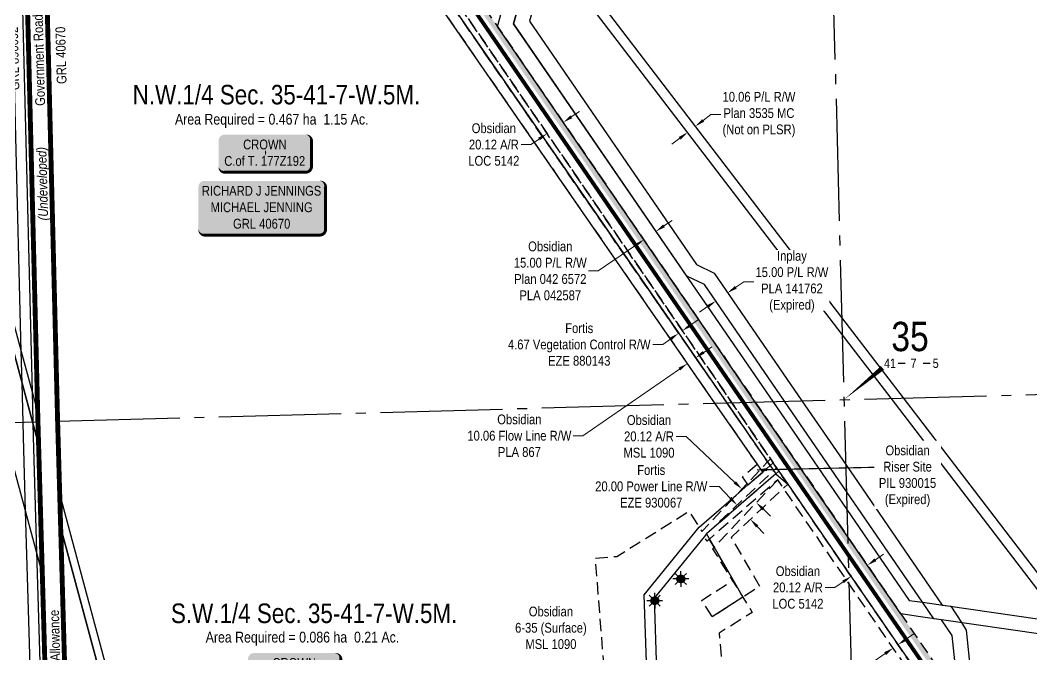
# Model space of a CAD drawing. Extents: x 632269 to 650517, y 5825252 to 5832959.
# Drawn here: x 641387 to 642421, y 5826698 to 5827347 of the extents above; entities that cross this region are included whole.
import ezdxf
from ezdxf.enums import TextEntityAlignment as Align

# ---------------------------------------------------------------- set-up
doc = ezdxf.new("R2010")
doc.units = 0
doc.header["$LTSCALE"] = 5
doc.header["$PDMODE"] = 35
doc.header["$PDSIZE"] = 10
for name, pattern in [('CENTERLINEX3', [5, 2.5, -1, 0.5, -1]), ('foc-ACCESSROAD', [3.75, 2.5, -1.25]), ('foc-FLOWLINE', [3.75, 2.5, -1.25]), ('foc-QUARTERLINE', [33, 25, -3, 2, -3])]:
    doc.linetypes.add(name, pattern=pattern)
doc.layers.get('Defpoints').update_dxf_attribs({"color": 9})
for name, color, linetype in [('10', 1, 'Continuous'), ('9', 3, 'Continuous'), ('AS-OWNER', 7, 'Continuous'), ('AS-POWER', 104, 'foc-POWER'), ('AS-ROADS', 254, 'Continuous'), ('C-AR', 13, 'foc-ACCESSROAD'), ('C-FLOWLINE', 13, 'foc-FLOWLINE'), ('C-RW', 13, 'Continuous'), ('C-SYMBOL', 7, 'Continuous'), ('C-WS', 13, 'foc-ACCESSROAD'), ('C-WS-S', 8, 'Continuous'), ('F-EZE', 190, 'foc-FLOWLINE'), ('F-RW', 190, 'Continuous'), ('L-AREAREQUIRED', 7, 'Continuous'), ('L-ROAD-T', 7, 'Continuous'), ('L-SEC', 7, 'Continuous'), ('L-SECLBL', 7, 'Continuous'), ('L-SECQ', 8, 'foc-QUARTERLINE'), ('P-PROPOSED-WL1', 10, 'Continuous')]:
    doc.layers.add(name, color=color, linetype=linetype)
doc.layers.add('AS-TRAPPER BOUNDARY', color=7, linetype='CENTERLINEX3', true_color=0xb85c00, transparency=0.6)
doc.layers.add('AS-TRAPPER-T', color=7, linetype='Continuous', true_color=0xc26100)
for name, color, linetype, lineweight in [('C-AR-T', 13, 'Continuous', 9), ('C-FLOWLINE-T', 13, 'Continuous', 9), ('C-RW-T', 13, 'Continuous', 9), ('C-WS-T', 13, 'Continuous', 9), ('F-EZE-T', 190, 'Continuous', 9), ('F-FLOWLINE-T', 190, 'Continuous', 9), ('F-RW-T', 190, 'Continuous', 9), ('T-TEXT', 48, 'Continuous', 18)]:
    doc.layers.add(name, color=color, linetype=linetype, lineweight=lineweight)
doc.styles.add('100L', font='ARIALN.TTF', dxfattribs={"height": 11})
doc.styles.add('175L', font='ARIALN.TTF', dxfattribs={"height": 20})
doc.styles.add('80', font='ARIALN.TTF', dxfattribs={"height": 10})
doc.styles.add('80CG', font='ARIALN.TTF', dxfattribs={"height": 10})
doc.styles.add('80L', font='ARIALN.TTF', dxfattribs={"height": 10})
doc.styles.add('80LS', font='ARIALNI.TTF', dxfattribs={"height": 10})
doc.styles.add('foc-LtypeFont', font='ARIALN.TTF', dxfattribs={"height": 7.35})
doc.styles.add('SIMPLEX', font='ARIALN.TTF')
doc.linetypes.add('foc-POWER', pattern='A,6,-1,["P",foc-LtypeFont,S=0.2,R=0,X=-0.625,Y=-0.75],-1.24,4', length=12.24)
doc.dimstyles.new('Compass 5 000', dxfattribs={"dimscale": 5, "dimtxt": 9, "dimasz": 2, "dimexe": 0.2, "dimexo": 0.0625, "dimgap": 0.5, "dimtad": 0, "dimtih": 1, "dimtoh": 1, "dimzin": 0, "dimdsep": 46, "dimtxsty": '80CG', "dimcen": 0.1, "dimse1": 1, "dimse2": 1, "dimclrd": 256, "dimclrt": 256, "dimaunit": 1, "dimadec": 4, "dimazin": 0, "dimtfac": 0.06, "dimtofl": 0, "dimtmove": 0, "dimatfit": 1, "dimfxl": 0.2, "dimtolj": 1, "dimtzin": 0, "dimlwd": -1, "dimarcsym": 0})

# ---------------------------------------------------------------- blocks, each defined once
blk = doc.blocks.new('L-SECLBL')
at = {"layer": '9', "color": 7}
for p, q in [((-5.1, -27.8), (-12.3, -27.8)), ((20.7, -27.8), (13.5, -27.8))]:
    blk.add_line(p, q, dxfattribs=at)
at = {"layer": '10', "color": 2, "style": 'SIMPLEX'}
blk.add_attdef('SEC', text='', height=30, dxfattribs=at).set_placement((0, 0), align=Align.MIDDLE)
at = {"layer": '10', "color": 5, "style": '80L'}
blk.add_attdef('TWP', text='', height=9.5, dxfattribs=at).set_placement((-14.4, -27.4), align=Align.MIDDLE_RIGHT)
blk.add_attdef('RGE', text='', height=9.5, dxfattribs=at).set_placement((3.6, -27.4), align=Align.MIDDLE_CENTER)
blk.add_attdef('MER', text='', height=9.5, dxfattribs=at).set_placement((23.2, -27.4), align=Align.MIDDLE_LEFT)
blk = doc.blocks.new('*D445')
at = {"layer": 'Defpoints', "color": 0, "transparency": 16777216}
for p in [(642060.4, 5827027), (642060.5, 5827027), (642064.3, 5827029.7)]:
    blk.add_point(p, dxfattribs=at)
at = {"layer": 'F-EZE-T', "transparency": 16777216}
for p, q in [((642072.5, 5827035.3), (642080.7, 5827041)), ((642052.3, 5827021.2), (642044.1, 5827015.5)), ((642044.1, 5827015.5), (642034.1, 5827015.5))]:
    blk.add_line(p, q, dxfattribs=at)
for points in [[(642071.6, 5827036.7), (642073.5, 5827034), (642064.3, 5827029.6)], [(642051.3, 5827022.6), (642053.2, 5827019.9), (642060.5, 5827027)]]:
    blk.add_solid(points, dxfattribs=at)
at = {"layer": 'F-EZE-T', "transparency": 16777216, "insert": (641958.8, 5827015.5), "char_height": 10, "attachment_point": 5, "style": '80CG'}
blk.add_mtext('\\A1;Fortis\\P4.67 Vegetation Control R/W\\PEZE 880143', dxfattribs=at)
blk = doc.blocks.new('*D447')
at = {"layer": 'Defpoints', "color": 0, "transparency": 16777216}
for p in [(642244, 5826757.2), (642248.9, 5826760.6), (642279.7, 5826705.1)]:
    blk.add_point(p, dxfattribs=at)
at = {"layer": 'F-FLOWLINE-T', "transparency": 16777216}
for p, q in [((642292.9, 5826714.1), (642301.2, 5826719.8)), ((642271.5, 5826699.4), (642216.6, 5826661.7)), ((642216.6, 5826661.7), (642206.6, 5826661.7))]:
    blk.add_line(p, q, dxfattribs=at)
for points in [[(642292, 5826715.5), (642293.9, 5826712.7), (642284.7, 5826708.5)], [(642270.5, 5826700.8), (642272.4, 5826698), (642279.7, 5826705.1)]]:
    blk.add_solid(points, dxfattribs=at)
at = {"layer": 'F-FLOWLINE-T', "transparency": 16777216, "insert": (642131.4, 5826661.7), "char_height": 10, "attachment_point": 5, "style": '80CG'}
blk.add_mtext('\\A1;Fortis\\P6.00 Vegetation Control R/W\\PEZE 880143', dxfattribs=at)
blk = doc.blocks.new('*D466')
at = {"layer": 'Defpoints', "color": 0, "transparency": 16777216}
for p in [(642119.4, 5826850.7), (642120.1, 5826851.3), (642133.1, 5826836.1)]:
    blk.add_point(p, dxfattribs=at)
at = {"layer": 'F-EZE-T', "transparency": 16777216}
for p, q in [((642102, 5826870.4), (642092, 5826870.4)), ((642113.2, 5826858.5), (642102, 5826870.4)), ((642140.7, 5826829.5), (642147.5, 5826822.2))]:
    blk.add_line(p, q, dxfattribs=at)
for points in [[(642114.4, 5826859.7), (642112, 5826857.4), (642120.1, 5826851.3)], [(642141.9, 5826830.6), (642139.5, 5826828.3), (642133.8, 5826836.7)]]:
    blk.add_solid(points, dxfattribs=at)
at = {"layer": 'F-EZE-T', "transparency": 16777216, "insert": (642032.4, 5826870.4), "char_height": 10, "attachment_point": 5, "style": '80CG'}
blk.add_mtext('\\A1;Fortis\\P20.00 Power Line R/W\\PEZE 930067', dxfattribs=at)
blk = doc.blocks.new('*D476')
at = {"layer": 'C-AR-T', "transparency": 16777216}
for p, q in [((642261.6, 5826795.4), (642269.8, 5826801.1)), ((642228.5, 5826772.7), (642220.2, 5826767)), ((642220.2, 5826767), (642210.2, 5826767))]:
    blk.add_line(p, q, dxfattribs=at)
for points in [[(642260.6, 5826796.8), (642262.5, 5826794), (642253.3, 5826789.7)], [(642227.5, 5826774.1), (642229.4, 5826771.3), (642236.7, 5826778.4)]]:
    blk.add_solid(points, dxfattribs=at)
at = {"layer": 'Defpoints', "color": 0, "transparency": 16777216}
for p in [(642254.2, 5826788.5), (642236.7, 5826778.4), (642237.6, 5826777.1)]:
    blk.add_point(p, dxfattribs=at)
at = {"layer": 'C-AR-T', "transparency": 16777216, "insert": (642182.3, 5826767), "char_height": 10, "attachment_point": 5, "style": '80CG'}
blk.add_mtext('\\A1;Obsidian\\P20.12 A/R\\PLOC 5142', dxfattribs=at)
blk = doc.blocks.new('*D477')
at = {"layer": 'C-AR-T', "transparency": 16777216}
for p, q in [((641950.7, 5827248.3), (641959, 5827254)), ((641909.4, 5827220), (641899.4, 5827220)), ((641917.7, 5827225.6), (641909.4, 5827220))]:
    blk.add_line(p, q, dxfattribs=at)
for points in [[(641949.8, 5827249.7), (641951.7, 5827247), (641942.5, 5827242.7)], [(641916.7, 5827227), (641918.6, 5827224.3), (641925.9, 5827231.3)]]:
    blk.add_solid(points, dxfattribs=at)
at = {"layer": 'Defpoints', "color": 0, "transparency": 16777216}
for p in [(641944.6, 5827239.6), (641925.9, 5827231.3), (641928, 5827228.2)]:
    blk.add_point(p, dxfattribs=at)
at = {"layer": 'C-AR-T', "transparency": 16777216, "insert": (641871.5, 5827220), "char_height": 10, "attachment_point": 5, "style": '80CG'}
blk.add_mtext('\\A1;Obsidian\\P20.12 A/R\\PLOC 5142', dxfattribs=at)
blk = doc.blocks.new('*D510')
at = {"layer": 'C-AR-T', "transparency": 16777216}
for p, q in [((642068, 5826921.5), (642058, 5826921.5)), ((642117.8, 5826874.5), (642068, 5826921.5)), ((642147, 5826847), (642154.3, 5826840.1))]:
    blk.add_line(p, q, dxfattribs=at)
for points in [[(642118.9, 5826875.8), (642116.6, 5826873.3), (642125.1, 5826867.7)], [(642148.1, 5826848.2), (642145.8, 5826845.8), (642139.7, 5826853.9)]]:
    blk.add_solid(points, dxfattribs=at)
at = {"layer": 'Defpoints', "color": 0, "transparency": 16777216}
for p in [(642125.1, 5826867.7), (642128.6, 5826871.4), (642143.2, 5826857.6)]:
    blk.add_point(p, dxfattribs=at)
at = {"layer": 'C-AR-T', "transparency": 16777216, "insert": (642030.1, 5826921.5), "char_height": 10, "attachment_point": 5, "style": '80CG'}
blk.add_mtext('\\A1;Obsidian\\P20.12 A/R\\PMSL 1090', dxfattribs=at)
blk = doc.blocks.new('*D556')
at = {"layer": 'C-FLOWLINE-T', "transparency": 16777216}
for p, q in [((642086, 5827007.5), (642094.2, 5827013.2)), ((642061.2, 5826990.4), (641962.6, 5826922.2)), ((641962.6, 5826922.2), (641952.6, 5826922.2))]:
    blk.add_line(p, q, dxfattribs=at)
for points in [[(642085, 5827008.9), (642086.9, 5827006.2), (642077.7, 5827001.8)], [(642060.3, 5826991.8), (642062.2, 5826989.1), (642069.5, 5826996.1)]]:
    blk.add_solid(points, dxfattribs=at)
at = {"layer": 'Defpoints', "color": 0, "transparency": 16777216}
for p in [(642069.5, 5826996.1), (642090.1, 5826983.9), (642081.9, 5826978.2)]:
    blk.add_point(p, dxfattribs=at)
at = {"layer": 'C-FLOWLINE-T', "transparency": 16777216, "insert": (641897.6, 5826922.2), "char_height": 10, "attachment_point": 5, "style": '80CG'}
blk.add_mtext('\\A1;Obsidian\\P10.06 Flow Line R/W\\PPLA 867', dxfattribs=at)
blk = doc.blocks.new('*D596')
at = {"layer": 'C-RW-T', "transparency": 16777216}
for p, q in [((642045.4, 5827136.9), (642053.7, 5827142.5)), ((642016.5, 5827117.1), (641978.3, 5827090.8)), ((641978.3, 5827090.8), (641968.3, 5827090.8))]:
    blk.add_line(p, q, dxfattribs=at)
for points in [[(642044.5, 5827138.2), (642046.4, 5827135.5), (642037.2, 5827131.2)], [(642015.6, 5827118.4), (642017.5, 5827115.7), (642024.8, 5827122.7)]]:
    blk.add_solid(points, dxfattribs=at)
at = {"layer": 'Defpoints', "color": 0, "transparency": 16777216}
for p in [(641998.2, 5827188), (641985.9, 5827179.5), (642024.8, 5827122.7)]:
    blk.add_point(p, dxfattribs=at)
at = {"layer": 'C-RW-T', "transparency": 16777216, "insert": (641929.2, 5827090.8), "char_height": 10, "attachment_point": 5, "style": '80CG'}
blk.add_mtext('\\A1;Obsidian\\P15.00 P/L R/W\\PPlan 042 6572\\PPLA 042587', dxfattribs=at)
blk = doc.blocks.new('*D646')
at = {"layer": 'Defpoints', "color": 0, "transparency": 16777216}
for p in [(642110.6, 5827068.4), (642131.1, 5827038.7), (642118.7, 5827030.2)]:
    blk.add_point(p, dxfattribs=at)
at = {"layer": 'F-RW-T', "transparency": 16777216}
for p, q in [((642118.9, 5827074.1), (642127.1, 5827079.7)), ((642127.1, 5827079.7), (642137.1, 5827079.7)), ((642090, 5827054.3), (642081.8, 5827048.6))]:
    blk.add_line(p, q, dxfattribs=at)
for points in [[(642117.9, 5827075.5), (642119.8, 5827072.7), (642110.6, 5827068.4)], [(642089.1, 5827055.7), (642091, 5827052.9), (642098.3, 5827059.9)]]:
    blk.add_solid(points, dxfattribs=at)
at = {"layer": 'F-RW-T', "transparency": 16777216, "insert": (642176.2, 5827079.7), "char_height": 10, "attachment_point": 5, "style": '80CG', "bg_fill": 3, "box_fill_scale": 1.1, "bg_fill_color": 256, "bg_fill_true_color": 13158600, "bg_fill_transparency": 0}
blk.add_mtext('\\A1;Inplay\\P15.00 P/L R/W\\PPLA 141762\\P(Expired)', dxfattribs=at)
blk = doc.blocks.new('GAS')
h = blk.add_hatch(color=255)
h.dxf.hatch_style = 1
edge = h.paths.add_edge_path()
edge.add_arc((0, 0), 0.9, 0, 360)
for p, q in [((-0.81, 0), (-1.62, 0)), ((-0.57, 0.57), (-1.14, 1.14)), ((0, 0.81), (0, 1.62)), ((0.57, 0.57), (1.14, 1.14)), ((1.62, 0), (0.81, 0)), ((-0.57, -0.57), (-1.14, -1.14)), ((0, -0.81), (0, -1.62)), ((1.14, -1.14), (0.57, -0.57))]:
    blk.add_line(p, q)
blk.add_circle((0, 0), 0.8)
blk = doc.blocks.new('label_road_undeveloped')
at = {"layer": 'L-ROAD-T', "style": '80L'}
blk.add_text('Government Road Allowance', height=10, dxfattribs=at).set_placement((0, 0), align=Align.MIDDLE_CENTER)
at = {"layer": 'T-TEXT', "style": '80LS'}
blk.add_text('(Undeveloped)', height=10, dxfattribs=at).set_placement((-154.2, 0), align=Align.MIDDLE_CENTER)
blk = doc.blocks.new('*U778')
h = blk.add_hatch(color=59)
edge = h.paths.add_edge_path()
edge.add_line((-41.5, -20), (41.5, -20))
edge.add_arc((41.5, -14), 6, 270, 360)
edge.add_line((47.5, -14), (47.5, 12.5))
edge.add_arc((41.5, 12.5), 6, 0, 90)
edge.add_line((41.5, 18.5), (-41.5, 18.5))
edge.add_arc((-41.5, 12.5), 6, 90, 180)
edge.add_line((-47.5, 12.5), (-47.5, -14))
edge.add_arc((-41.5, -14), 6, 180, 270)
at = {"color": 1, "flags": 128}
blk.add_lwpolyline([(-41.5, -20, 3, 3, 0), (41.5, -20, 3, 3, 0.414214), (47.5, -14, 3, 3, 0), (47.5, 12.5, 3, 0, 0.414214), (41.5, 18.5, 0, 0, 0), (-41.5, 18.5, 0, 0, 0.414214), (-47.5, 12.5, 0, 0, 0), (-47.5, -14, 0, 3, 0.414214)], format="xyseb", close=True, dxfattribs=at)
blk.add_lwpolyline([(1.3, -0.1, 0, 7.5, 0), (0, 0, 0, 0, 0)], format="xyseb", dxfattribs=at)
at = {"color": 1, "style": '80'}
blk.add_attdef('ENTER_TEXT_001', (-37, -5), '', height=10, dxfattribs=at)
blk = doc.blocks.new('*D823')
at = {"layer": 'Defpoints', "color": 0, "transparency": 16777216}
for p in [(642077.5, 5827238.6), (642071.6, 5827229.8), (642079.6, 5827235.9)]:
    blk.add_point(p, dxfattribs=at)
at = {"layer": 'F-RW-T', "transparency": 16777216}
for p, q in [((642085.4, 5827244.7), (642093.4, 5827250.7)), ((642093.4, 5827250.7), (642103.4, 5827250.7)), ((642061.6, 5827226.4), (642053.6, 5827220.4))]:
    blk.add_line(p, q, dxfattribs=at)
for points in [[(642084.4, 5827246), (642086.5, 5827243.4), (642077.5, 5827238.6)], [(642060.6, 5827227.8), (642062.6, 5827225.1), (642069.5, 5827232.5)]]:
    blk.add_solid(points, dxfattribs=at)
at = {"layer": 'F-RW-T', "transparency": 16777216, "insert": (642142.5, 5827250.7), "char_height": 10, "attachment_point": 5, "style": '80CG'}
blk.add_mtext('\\A1;10.06 P/L R/W\\PPlan 3535 MC\\P(Not on PLSR)', dxfattribs=at)
blk = doc.blocks.new('*U833')
h = blk.add_hatch(color=59)
edge = h.paths.add_edge_path()
edge.add_line((-59, -28.5), (59, -28.5))
edge.add_arc((59, -22.5), 6, 270, 360)
edge.add_line((65, -22.5), (65, 21))
edge.add_arc((59, 21), 6, 0, 90)
edge.add_line((59, 27), (-59, 27))
edge.add_arc((-59, 21), 6, 90, 180)
edge.add_line((-65, 21), (-65, -22.5))
edge.add_arc((-59, -22.5), 6, 180, 270)
at = {"color": 1, "flags": 128}
blk.add_lwpolyline([(-59, -28.5, 3, 3, 0), (59, -28.5, 3, 3, 0.414214), (65, -22.5, 3, 3, 0), (65, 21, 3, 0, 0.414214), (59, 27, 0, 0, 0), (-59, 27, 0, 0, 0.414214), (-65, 21, 0, 0, 0), (-65, -22.5, 0, 3, 0.414214)], format="xyseb", close=True, dxfattribs=at)
blk.add_lwpolyline([(-23.6, -3, 0, 7.5, 0), (0, 0, 0, 0, 0)], format="xyseb", dxfattribs=at)
at = {"color": 1, "style": '80'}
blk.add_attdef('ENTER_TEXT_001', (-37, -5), '', height=10, dxfattribs=at)

msp = doc.modelspace()

# ---------------------------------------------------------------- hatches: boundary and pattern name
at = {"layer": 'P-PROPOSED-WL1', "linetype": 'Continuous'}
h = msp.add_hatch(color=256, dxfattribs=at)
h.dxf.hatch_style = 1
h.paths.add_polyline_path([(643053.036, 5826177.405), (643053.183, 5826172.408), (642652.061, 5826161.314), (642646.423, 5826161.142), (642631.215, 5826160.721), (642617.828, 5826160.351), (642613.014, 5826168.905), (642446.628, 5826464.232), (642444.895, 5826467.297), (642439.235, 5826477.311), (642437.483, 5826480.41), (642334.501, 5826662.59), (642324.65, 5826676.946), (642283.355, 5826737.13), (642229.048, 5826816.278), (642134.609, 5826953.795), (642070.363, 5827047.452), (642061.896, 5827059.768), (641871.082, 5827337.955), (641811.883, 5827424.26), (641694.172, 5827595.81), (641691.906, 5827599.113), (641677.332, 5827620.355), (641654.645, 5827715.616), (641652.258, 5827725.64), (641651.499, 5827728.828), (641649.868, 5827735.675), (641649.118, 5827738.825), (641647.651, 5827744.977), (641652.753, 5827745.129), (641653.98, 5827739.985), (641654.73, 5827736.832), (641656.361, 5827729.986), (641657.12, 5827726.798), (641659.507, 5827716.774), (641681.979, 5827622.416), (641696.028, 5827601.94), (641698.294, 5827598.637), (641816.004, 5827427.088), (641875.204, 5827340.782), (642066.016, 5827062.598), (642074.482, 5827050.283), (642138.731, 5826956.622), (642233.169, 5826819.108), (642287.476, 5826739.958), (642328.772, 5826679.774), (642338.745, 5826665.239), (642441.835, 5826482.869), (642443.586, 5826479.77), (642449.247, 5826469.757), (642450.981, 5826466.689), (642617.369, 5826171.359), (642620.705, 5826165.431), (642631.077, 5826165.718), (642646.277, 5826166.138), (642651.916, 5826166.31)])

# ---------------------------------------------------------------- linework, layer by layer
at = {"layer": 'AS-POWER', "flags": 128}
for points in [[(641632.205, 5827744.517), (641667.912, 5827594.583), (641851.294, 5827329.445), (642053.989, 5827036.218), (642151.38, 5826895.573), (642159.796, 5826883.418), (642088.809, 5826821.752), (642116.296, 5826774.605), (642126.029, 5826757.073), (642094.662, 5826737.006)], [(642159.796, 5826883.418), (642171.938, 5826872.76), (642234.151, 5826782.091), (642309.3, 5826672.567), (642597.718, 5826164.795), (642612.756, 5826138.559), (642622.553, 5826111.428), (642626.994, 5826071.645)]]:
    msp.add_lwpolyline(points, dxfattribs=at)
at = {"layer": 'AS-ROADS', "const_width": 3.999, "flags": 128}
msp.add_lwpolyline([(641807.707, 5827421.39), (641866.911, 5827335.093), (642057.726, 5827056.905), (642066.194, 5827044.586), (642130.438, 5826950.933), (642224.878, 5826813.415), (642279.184, 5826734.268), (642320.48, 5826674.084), (642330.205, 5826659.91), (642433.08, 5826477.92), (642434.831, 5826474.822), (642440.492, 5826464.808), (642442.222, 5826461.746), (642608.607, 5826166.422), (642611.94, 5826160.499), (642619.435, 5826147.2), (642622.332, 5826142.061), (642631.635, 5826115.904), (642632.407, 5826113.768), (642637.103, 5826073.642), (642637.009, 5826069.803), (642635.67, 5826015.051)], dxfattribs=at)
at = {"layer": 'AS-TRAPPER BOUNDARY', "const_width": 4.998, "flags": 128}
msp.add_lwpolyline([(641141.596, 5827629.995), (641138.658, 5827729.894), (641385.351, 5827737.164), (641405.502, 5826936.576), (641428.63, 5826132.423), (641328.676, 5826129.376)], dxfattribs=at)
at = {"layer": 'C-AR', "flags": 128}
msp.add_lwpolyline([(642396.889, 5825466.058), (642455.295, 5825356.774), (642432.798, 5825356.154), (642379.306, 5825456.242), (642365.704, 5825479.596), (642359.612, 5825506.092), (642357.614, 5825532), (642364.201, 5825619.23), (642368.728, 5825691.075), (642386.34, 5825741.56), (642402.858, 5825776.865), (642407.254, 5825786.263), (642412.469, 5825797.41), (642417.066, 5825805.007), (642426.664, 5825820.866), (642457.58, 5825846.332), (642539.295, 5825882.063), (642577.312, 5825921.47), (642578.658, 5825923.7), (642585.006, 5825934.121), (642591.368, 5825944.575), (642600.765, 5825960.384), (642609.968, 5825975.721), (642625.658, 5826017.016), (642626.994, 5826071.645), (642627.032, 5826073.177), (642622.553, 5826111.428), (642612.756, 5826138.559), (642597.864, 5826164.799), (642431.807, 5826457.001), (642424.422, 5826470.086), (642309.3, 5826672.567), (642234.151, 5826782.091), (642171.938, 5826872.76), (642165.872, 5826881.601), (642162.822, 5826886.045), (642160.476, 5826889.464), (642157.095, 5826894.391), (642154.219, 5826898.583), (642114.844, 5826955.968), (642057.923, 5827038.924), (642049.434, 5827051.295), (641681.718, 5827587.208), (641679.453, 5827590.51), (641663.261, 5827614.111), (641638.956, 5827716.171), (641636.574, 5827726.173), (641635.813, 5827729.373), (641634.195, 5827736.164), (641633.432, 5827739.371), (641632.203, 5827744.517), (641652.753, 5827745.129), (641653.98, 5827739.985), (641654.73, 5827736.832), (641656.361, 5827729.986), (641657.12, 5827726.798), (641659.507, 5827716.774), (641681.979, 5827622.416), (641696.027, 5827601.94), (641698.293, 5827598.637), (641816, 5827427.08), (641875.204, 5827340.782), (642066.016, 5827062.598), (642074.482, 5827050.283), (642138.731, 5826956.622), (642233.169, 5826819.108), (642287.476, 5826739.958), (642328.772, 5826679.774), (642338.745, 5826665.239), (642441.835, 5826482.869), (642443.586, 5826479.77), (642449.247, 5826469.757), (642450.981, 5826466.689), (642617.369, 5826171.359), (642620.705, 5826165.431), (642628.196, 5826152.137), (642631.093, 5826147), (642641.094, 5826119.321), (642642.26, 5826116.092), (642647.174, 5826074.106), (642647.063, 5826069.557), (642645.682, 5826013.086), (642644.398, 5826009.708), (642630.165, 5825972.247), (642628.06, 5825966.707), (642619.499, 5825952.502), (642615.557, 5825945.961), (642609.421, 5825935.521), (642603.097, 5825925.208), (642593.32, 5825909.065), (642550.978, 5825865.175), (642468.248, 5825829.036), (642442.112, 5825807.507), (642430.25, 5825787.906), (642427.676, 5825782.405), (642423.298, 5825773.048), (642405.011, 5825733.959), (642388.648, 5825687.052), (642384.286, 5825617.838), (642377.806, 5825532.016), (642379.57, 5825509.139), (642384.64, 5825487.087), (642396.889, 5825466.058)], close=True, dxfattribs=at)
at = {"layer": 'C-FLOWLINE', "flags": 128}
msp.add_lwpolyline([(642154.041, 5826891.739), (642146.398, 5826885.1), (642144.326, 5826888.096), (642140.706, 5826893.331), (642097.559, 5826955.494), (642045.671, 5827030.521), (642037.139, 5827042.859), (641658.542, 5827590.404), (641628.709, 5827715.887), (641626.33, 5827725.892), (641636.573, 5827726.173), (641638.956, 5827716.171), (641663.261, 5827614.11), (641667.132, 5827597.858), (641667.912, 5827594.583), (641851.294, 5827329.445), (642045.459, 5827048.558), (642053.989, 5827036.218), (642109.57, 5826955.823), (642151.38, 5826895.573), (642154.041, 5826891.739)], close=True, dxfattribs=at)
at = {"layer": 'C-RW'}
for points in [[(642049.084, 5826049.587), (642027.866, 5826680.839), (642025.226, 5826759.395), (642081.397, 5826828.579), (642119.263, 5826861.529), (642131.288, 5826871.975), (642146.398, 5826885.1), (642144.326, 5826888.096), (642140.706, 5826893.331), (642097.559, 5826955.494), (642045.671, 5827030.521), (642037.139, 5827042.859), (641658.542, 5827590.404)], [(641667.912, 5827594.583), (641851.294, 5827329.445), (642045.459, 5827048.558), (642053.989, 5827036.218), (642109.57, 5826955.823), (642151.38, 5826895.573), (642154.041, 5826891.739), (642157.534, 5826886.685), (642159.796, 5826883.418), (642088.809, 5826821.752), (642086.515, 5826818.926), (642035.401, 5826755.976), (642037.9, 5826681.627), (642059.135, 5826049.865)], [(642466.22, 5826714.259), (642328.925, 5826733.997), (642307.712, 5826737.047), (642287.476, 5826739.957), (642233.168, 5826819.107), (642138.654, 5826956.62), (642074.448, 5827050.237), (642065.964, 5827062.608), (641875.204, 5827340.783), (641904.976, 5827447.735)], [(641916.386, 5827432.809), (641891.521, 5827343.507), (642078.408, 5827071.135), (642086.91, 5827058.769), (642156.65, 5826957.113), (642232.429, 5826846.946), (642296.184, 5826753.845), (642309.649, 5826751.909), (642453.183, 5826731.276)]]:
    msp.add_lwpolyline(points, dxfattribs=at)
at = {"layer": 'C-WS', "flags": 128}
for points in [[(642161.67, 5826877.121), (642096.678, 5826808.255), (642095.093, 5826806.575), (642115.422, 5826774.046), (642126.029, 5826757.073), (642135.724, 5826741.56), (642101.866, 5826720.4), (642104.501, 5826686.859), (642037.9, 5826681.627), (642027.866, 5826680.839), (641984.792, 5826677.456), (641975.388, 5826797.165), (641997.244, 5826798.881), (642071.044, 5826845.001), (642081.397, 5826828.579), (642084.044, 5826824.198), (642119.263, 5826861.529), (642130.37, 5826873.302), (642144.326, 5826888.096), (642151.38, 5826895.573), (642154.219, 5826898.583), (642157.095, 5826894.391), (642160.476, 5826889.464), (642162.822, 5826886.045), (642165.872, 5826881.601), (642161.67, 5826877.121)], [(642146.398, 5826885.1), (642131.288, 5826871.975), (642130.37, 5826873.302), (642125.593, 5826880.203), (642140.706, 5826893.331), (642144.326, 5826888.096), (642146.398, 5826885.1)]]:
    msp.add_lwpolyline(points, close=True, dxfattribs=at)
at = {"layer": 'F-EZE', "flags": 128}
for points in [[(642157.095, 5826894.392), (642154.041, 5826891.739), (642151.381, 5826895.575), (642109.726, 5826955.828), (642109.585, 5826956.347), (642054.008, 5827036.254), (642045.478, 5827048.592), (641851.296, 5827329.448), (641667.132, 5827597.858), (641663.261, 5827614.111), (641679.453, 5827590.51), (641681.718, 5827587.208), (642049.433, 5827051.293), (642057.922, 5827038.922), (642114.844, 5826955.968), (642154.219, 5826898.583), (642157.095, 5826894.392)], [(642126.029, 5826757.073), (642094.662, 5826737.006), (642083.876, 5826753.864), (642115.422, 5826774.046), (642116.296, 5826774.605), (642096.678, 5826808.255), (642091.886, 5826816.474), (642088.809, 5826821.752), (642157.534, 5826886.685), (642160.476, 5826889.464), (642162.822, 5826886.045), (642165.872, 5826881.601), (642171.938, 5826872.76), (642167.521, 5826868.587), (642114.097, 5826818.113), (642143.257, 5826768.094), (642126.029, 5826757.073)], [(642165.872, 5826881.601), (642171.938, 5826872.76), (642234.151, 5826782.091), (642309.3, 5826672.567), (642424.422, 5826470.086), (642431.807, 5826457.001), (642597.718, 5826164.795), (642591.716, 5826164.63), (642591.069, 5826164.611), (642426.443, 5826454.289), (642425.098, 5826456.654), (642304.201, 5826669.387), (642234.445, 5826771.051), (642167.521, 5826868.587), (642161.675, 5826877.111), (642091.887, 5826816.474), (642089.516, 5826814.414), (642086.515, 5826818.926), (642086.163, 5826819.454), (642088.809, 5826821.752), (642159.796, 5826883.418), (642162.822, 5826886.045), (642165.872, 5826881.601)]]:
    msp.add_lwpolyline(points, close=True, dxfattribs=at)
at = {"layer": 'F-RW'}
for points in [[(641423.99, 5826132.281), (641413.928, 5826131.973), (641396.19, 5826732.864), (641392.864, 5826845.515), (641390.638, 5826920.906), (641390.255, 5826936.109), (641389.243, 5826976.147), (641388.438, 5827008.323), (641370.816, 5827708.387), (641370.563, 5827718.451), (641380.625, 5827718.754), (641380.878, 5827708.691), (641399.546, 5826967.029), (641400.317, 5826936.417), (641400.345, 5826934.939), (641400.7, 5826921.203), (641404.178, 5826803.424), (641407.507, 5826690.635), (641423.99, 5826132.281)], [(641622.591, 5826137.789), (641614.764, 5826137.573), (641612.863, 5826144.65), (641428.715, 5826829.005), (641427.772, 5826861.795), (641620.214, 5826146.63), (641622.591, 5826137.789)], [(641614.764, 5826137.573), (641583.455, 5826136.706), (641432.504, 5826697.261), (641428.715, 5826829.005), (641612.863, 5826144.65), (641614.764, 5826137.573)]]:
    msp.add_lwpolyline(points, close=True, dxfattribs=at)
at = {"layer": 'F-RW', "flags": 128}
msp.add_lwpolyline([(641932.803, 5827427.874), (642227.012, 5827043.028), (642289.959, 5826960.853), (642467.414, 5826729.23), (642876.207, 5826195.653), (642929.202, 5825972.96), (642940.585, 5825961.979), (642933.697, 5825954.654), (642920.101, 5825967.77), (642871.431, 5826172.383), (642866.924, 5826191.237), (642682.383, 5826432.056), (642466.219, 5826714.259), (642453.183, 5826731.275), (642277.55, 5826960.518), (642227.473, 5827025.895), (641916.386, 5827432.81)], dxfattribs=at)
at = {"layer": 'F-RW'}
for points in [[(642450.004, 5826488.431), (642344.268, 5826675.882), (642339.844, 5826718.08), (642328.924, 5826733.998), (642321.174, 5826735.113), (642309.649, 5826751.909), (642231.946, 5826865.136), (642168.599, 5826957.442), (642086.684, 5827076.808), (642068.635, 5827085.411), (641891.521, 5827343.507), (641909.71, 5827408.805)], [(641922.816, 5827399.941), (641907.844, 5827346.22), (642078.738, 5827097.227), (642096.776, 5827088.603), (642186.451, 5826957.931), (642231.214, 5826892.705), (642329.819, 5826749.016), (642338.594, 5826747.753), (642349.42, 5826731.05), (642354.354, 5826723.436), (642358.849, 5826680.569), (642462.439, 5826496.899), (642465.779, 5826490.98), (642469.84, 5826483.78), (642473.161, 5826477.895), (642645.54, 5826172.222), (642646.277, 5826166.138), (642647.911, 5826152.682), (642648.712, 5826146.073), (642651.683, 5826121.581), (642660.821, 5826114.887), (642667.245, 5826084.092), (642657.089, 5826070.646), (642655.634, 5826011.133)], [(641295.075, 5827355.426), (641388.438, 5827008.323), (641399.547, 5826967.029), (641405.272, 5826945.746), (641405.502, 5826936.576), (641406.167, 5826913.461), (641400.337, 5826934.934), (641399.959, 5826936.407), (641389.241, 5826976.133), (641295.903, 5827323.049)], [(641295.903, 5827323.045), (641389.241, 5826976.126), (641399.959, 5826936.407), (641400.337, 5826934.934), (641406.167, 5826913.461), (641409.95, 5826781.948), (641404.178, 5826803.424), (641392.864, 5826845.515), (641368.69, 5826935.448), (641299.214, 5827193.594)]]:
    msp.add_lwpolyline(points, dxfattribs=at)
at = {"layer": 'L-SEC'}
for p, q in [((641385.351, 5827737.164), (641405.502, 5826936.576)), ((641405.462, 5827737.67), (641425.613, 5826937.083)), ((641405.502, 5826936.576), (641428.63, 5826132.423)), ((641425.611, 5826937.155), (641448.738, 5826133.001))]:
    msp.add_line(p, q, dxfattribs=at)
at = {"layer": 'L-SECLBL', "flags": 128}
msp.add_lwpolyline([(642229.451, 5826959.089, 0, 4.998, 0), (642268.749, 5826991.527, 4.998, 4.998, 0)], format="xyseb", dxfattribs=at)
at = {"layer": 'L-SECQ'}
for p, q in [((642208.14, 5827761.718), (642250.796, 5826155.217)), ((641425.613, 5826937.083), (643032.323, 5826981.068)), ((641305.866, 5826933.529), (641405.502, 5826936.576))]:
    msp.add_line(p, q, dxfattribs=at)

# ---------------------------------------------------------------- block references
ref = msp.add_blockref('*U778', (641637.628, 5827211.692), dxfattribs=dict(xscale=0.999675, yscale=0.999675, zscale=0.999675))
ref.add_attrib('ENTER_TEXT_001', 'CROWN', (641615.227, 5827215.113), dxfattribs={"color": 1, "height": 9.9968, "style": '80'})
ref.add_attrib('ENTER_TEXT_002', 'C.of T. 177Z192', (641595.929, 5827198.275), dxfattribs={"color": 1, "height": 9.99675, "style": '80'})
ref = msp.add_blockref('*U778', (641667.657, 5826681.436), dxfattribs=dict(xscale=0.999675, yscale=0.999675, zscale=0.999675))
ref.add_attrib('ENTER_TEXT_001', 'CROWN', (641645.257, 5826684.857), dxfattribs={"color": 1, "height": 9.9968, "style": '80'})
ref.add_attrib('ENTER_TEXT_002', 'C.of T. 232Z183', (641625.925, 5826668.018), dxfattribs={"color": 1, "height": 9.99675, "style": '80'})
at = {"layer": 'AS-OWNER'}
ref = msp.add_blockref('*U833', (641634.566, 5827155.91), dxfattribs=dict(at, xscale=0.999675, yscale=0.999675, zscale=0.999675))
ref.add_attrib('ENTER_TEXT_001', 'RICHARD J JENNINGS', (641573.007, 5827167.75), dxfattribs={"layer": '0', "color": 1, "height": 9.99675, "style": '80'})
ref.add_attrib('ENTER_TEXT_002', 'MICHAEL JENNING', (641581.971, 5827150.912), dxfattribs={"layer": '0', "color": 1, "height": 9.99675, "style": '80'})
ref.add_attrib('ENTER_TEXT_003', 'GRL 40670', (641604.896, 5827134.073), dxfattribs={"layer": '0', "color": 1, "height": 9.9968, "style": '80'})
at = {"layer": 'C-WS-S', "xscale": 4.998345000000032, "yscale": 4.998345000000032, "zscale": 4.998345000000032, "rotation": 0.08236396073204832}
for p in [(642062.584, 5826775.761), (642035.968, 5826753.505)]:
    msp.add_blockref('GAS', p, dxfattribs=at)
at = {"layer": 'L-ROAD-T', "rotation": 91.53707647304364}
msp.add_blockref('label_road_undeveloped', (641423.899, 5826669.675), dxfattribs=at)
at = {"layer": 'L-SECLBL'}
msp.add_blockref('L-SECLBL', (642296.932, 5827023.752), dxfattribs=at).add_auto_attribs({'SEC': '35', 'TWP': '41', 'RGE': '7', 'MER': '5'})

# ---------------------------------------------------------------- texts
at = {"layer": 'C-SYMBOL', "color": 3, "style": '175L'}
for s, p in [('N.W.1/4 Sec. 35-41-7-W.5M.', (641649.314, 5827255.079)), ('S.W.1/4 Sec. 35-41-7-W.5M.', (641687.836, 5826724.638))]:
    msp.add_text(s, height=19.9935, dxfattribs=at).set_placement(p, align=Align.BOTTOM_CENTER)

# ---------------------------------------------------------------- dimensions: what is measured, and where the dimension line sits
at = {"layer": 'C-AR-T'}
for p1, p2, distance, picture, middle in [((641944.621, 5827239.579), (641928.047, 5827228.207), -3.745, '*D477', (641871.537, 5827219.979)), ((642254.191, 5826788.467), (642237.591, 5826777.077), -1.555, '*D476', (642182.321, 5826767.044))]:
    dim = msp.add_aligned_dim(p1=p1, p2=p2, distance=distance, text='Obsidian\\P20.12 A/R\\PLOC 5142', dimstyle='Compass 5 000', dxfattribs=at)
    dim.commit()
    dim.dimension.update_dxf_attribs({"geometry": picture, "text_midpoint": middle})
dim = msp.add_linear_dim(base=(642125.066, 5826867.68), p1=(642143.225, 5826857.577), p2=(642128.574, 5826871.399), angle=136.668027, text='Obsidian\\P20.12 A/R\\PMSL 1090', dimstyle='Compass 5 000', dxfattribs=at)
dim.commit()
dim.dimension.update_dxf_attribs({"geometry": '*D510', "text_midpoint": (642030.09, 5826921.524), "dimtype": 161})
at = {"layer": 'C-FLOWLINE-T'}
dim = msp.add_linear_dim(base=(642069.466, 5826996.115), p1=(642090.141, 5826983.926), p2=(642081.857, 5826978.197), angle=214.66702, text='Obsidian\\P10.06 Flow Line R/W\\PPLA 867', dimstyle='Compass 5 000', dxfattribs=at)
dim.commit()
dim.dimension.update_dxf_attribs({"geometry": '*D556', "text_midpoint": (641897.637, 5826922.231), "dimtype": 161})
at = {"layer": 'C-RW-T'}
dim = msp.add_linear_dim(base=(642024.784, 5827122.709), p1=(641998.245, 5827187.964), p2=(641985.854, 5827179.465), angle=214.447005, text='Obsidian\\P15.00 P/L R/W\\PPlan 042 6572\\PPLA 042587', dimstyle='Compass 5 000', dxfattribs=at)
dim.commit()
dim.dimension.update_dxf_attribs({"geometry": '*D596', "text_midpoint": (641929.249, 5827090.846), "dimtype": 161})
at = {"layer": 'F-EZE-T', "color": 3}
dim = msp.add_aligned_dim(p1=(642064.277, 5827029.661), p2=(642060.447, 5827026.997), distance=0.055, text='Fortis\\P4.67 Vegetation Control R/W\\PEZE 880143', dimstyle='Compass 5 000', dxfattribs=at)
dim.commit()
dim.dimension.update_dxf_attribs({"geometry": '*D445', "text_midpoint": (641958.766, 5827015.532)})
dim = msp.add_linear_dim(base=(642120.059, 5826851.278), p1=(642133.149, 5826836.113), p2=(642119.405, 5826850.66), angle=133.374452, text='Fortis\\P20.00 Power Line R/W\\PEZE 930067', dimstyle='Compass 5 000', dxfattribs=at)
dim.commit()
dim.dimension.update_dxf_attribs({"geometry": '*D466', "text_midpoint": (642032.41, 5826870.391), "dimtype": 161})
at = {"layer": 'F-FLOWLINE-T', "color": 3}
dim = msp.add_linear_dim(base=(642279.719, 5826705.067), p1=(642248.901, 5826760.594), p2=(642243.95, 5826757.197), angle=214.455763, text='Fortis\\P6.00 Vegetation Control R/W\\PEZE 880143', dimstyle='Compass 5 000', dxfattribs=at)
dim.commit()
dim.dimension.update_dxf_attribs({"geometry": '*D447', "text_midpoint": (642131.43, 5826661.746), "dimtype": 161})
at = {"layer": 'F-RW-T', "color": 3}
dim = msp.add_aligned_dim(p1=(642071.621, 5827229.756), p2=(642079.598, 5827235.855), distance=3.458, text='10.06 P/L R/W\\PPlan 3535 MC\\P(Not on PLSR)', dimstyle='Compass 5 000', dxfattribs=at)
dim.commit()
dim.dimension.update_dxf_attribs({"geometry": '*D823', "text_midpoint": (642142.47, 5827250.749)})

# ---------------------------------------------------------------- leaders
at = {"layer": 'C-AR-T', "path_type": 1}
msp.add_leader([(642140.697, 5826887.359), (642261.972, 5826890.251)], dimstyle='Compass 5 000', override={"dimgap": 0.5, "dimtad": 0}, dxfattribs=at)

# ---------------------------------------------------------------- next in the draw order: texts
at = {"layer": 'AS-TRAPPER-T', "insert": (641380.827, 5827308.058), "char_height": 9.99669, "width": 64.43746, "attachment_point": 5, "rotation": 91.441856, "style": '80CG', "bg_fill": 3, "box_fill_scale": 1.15, "bg_fill_color": 256, "bg_fill_true_color": 256, "bg_fill_transparency": 0}
msp.add_mtext('\\A1;GRL 890092', dxfattribs=at)
at = {"layer": 'L-AREAREQUIRED', "color": 5, "char_height": 10.99643, "width": 198.86502, "attachment_point": 2, "style": '100L', "bg_fill": 3, "box_fill_scale": 1.15, "bg_fill_color": 256, "bg_fill_true_color": 256, "bg_fill_transparency": 0}
for s, insert in [('Area Required = 0.467 ha  1.15 Ac.', (641644.524, 5827251.444)), ('Area Required = 0.086 ha  0.21 Ac.', (641675.886, 5826721.752))]:
    msp.add_mtext(s, dxfattribs=dict(at, insert=insert))

# ---------------------------------------------------------------- next in the draw order: linework, layer by layer
at = {"layer": 'AS-TRAPPER BOUNDARY', "const_width": 4.998, "flags": 128}
msp.add_lwpolyline([(643053.036, 5826177.405), (641448.739, 5826132.981), (641425.613, 5826937.083), (641405.459, 5827737.764), (642100.714, 5827758.504), (642100.882, 5827739.785), (642008.067, 5827737.012), (642014.145, 5827537.13), (642213.944, 5827543.141), (642208.637, 5827742.984), (642115.899, 5827740.233), (642115.691, 5827758.952), (642810.559, 5827778.967), (642814.424, 5827638.312), (642753.492, 5827636.638), (642756.841, 5827514.774), (642878.705, 5827518.122), (642875.356, 5827639.987), (642834.535, 5827638.865), (642830.668, 5827779.544), (643011.638, 5827784.741)], dxfattribs=at)

# ---------------------------------------------------------------- next in the draw order: texts
at = {"layer": 'AS-TRAPPER-T', "insert": (641429.115, 5827311.288), "char_height": 9.99669, "width": 58.10941, "attachment_point": 5, "rotation": 91.441856, "style": '80CG', "bg_fill": 3, "box_fill_scale": 1.15, "bg_fill_color": 256, "bg_fill_true_color": 256, "bg_fill_transparency": 0}
msp.add_mtext('\\A1;GRL 40670', dxfattribs=at)
at = {"layer": 'C-WS-T', "char_height": 9.99669, "attachment_point": 5, "style": '80CG', "bg_fill": 2}
for s, insert, width in [('\\A1;Obsidian\\PRiser Site\\PPIL 930015\\P(Expired)', (642294.38, 5826880.736), 58.08213), ('\\A1;Obsidian\\P6-35 (Surface)\\PMSL 1090', (641929.844, 5826725.73), 72.60666)]:
    msp.add_mtext(s, dxfattribs=dict(at, insert=insert, width=width))

# ---------------------------------------------------------------- next in the draw order: dimensions: what is measured, and where the dimension line sits
at = {"layer": 'F-RW-T'}
dim = msp.add_linear_dim(base=(642110.626, 5827068.422), p1=(642118.686, 5827030.174), p2=(642131.05, 5827038.66), angle=34.460085, text='Inplay\\P15.00 P/L R/W\\PPLA 141762\\P(Expired)', dimstyle='Compass 5 000', override={"dimtfill": 1}, dxfattribs=at)
dim.commit()
dim.dimension.update_dxf_attribs({"geometry": '*D646', "text_midpoint": (642176.199, 5827079.739), "dimtype": 161})

# ---------------------------------------------------------------- next in the draw order: block references
at = {"layer": 'L-ROAD-T', "rotation": 91.53707647304364}
msp.add_blockref('label_road_undeveloped', (641405.849, 5827334.091), dxfattribs=at)

doc.saveas('drawing.dxf')
